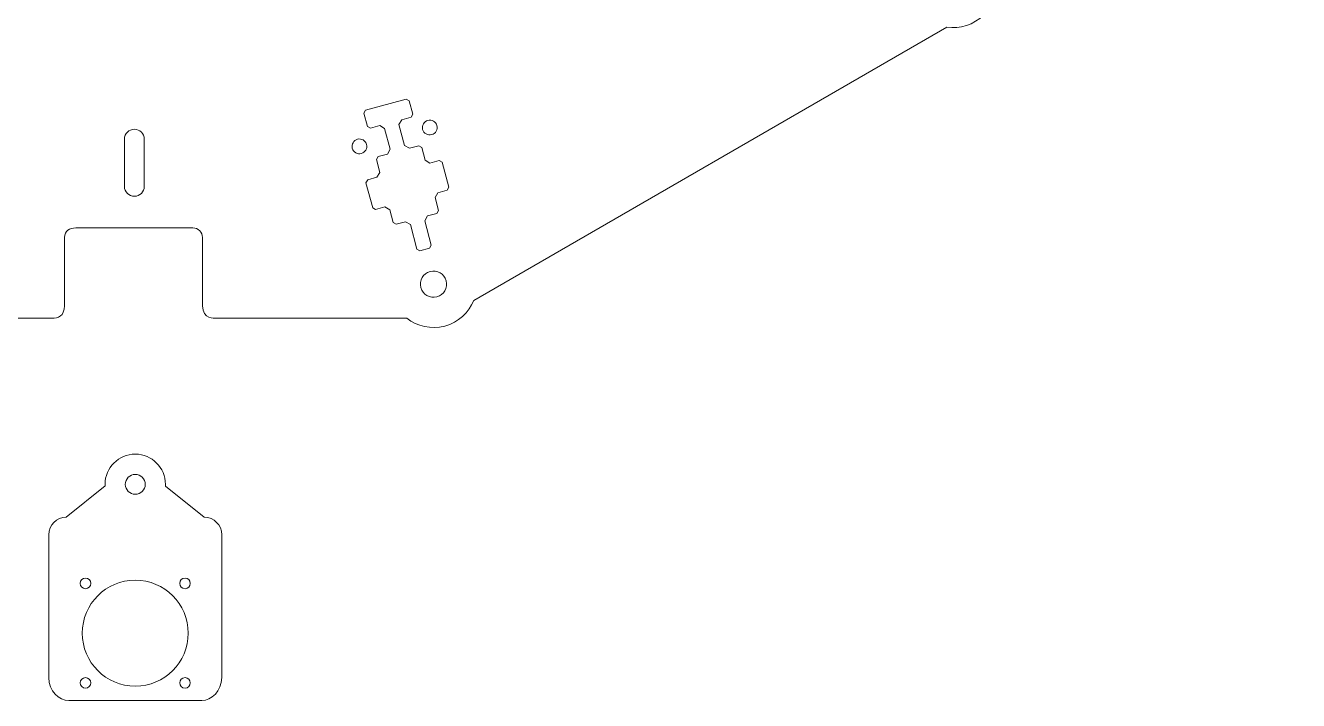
# Model space of a CAD drawing. Header units: millimetres. Extents: x -838 to 837, y -478 to 363.
# Drawn here: x -509 to -112.4, y -478.4 to -268.1 of the extents above; entities that cross this region are included whole.
import ezdxf

# ---------------------------------------------------------------- set-up
doc = ezdxf.new("R2010")
doc.units = ezdxf.units.MM
doc.header["$MEASUREMENT"] = 0
doc.layers.add('layer 1', color=7, linetype='Continuous')

msp = doc.modelspace()

# ---------------------------------------------------------------- linework, layer by layer
at = {"layer": 'layer 1', "color": 250, "lineweight": 9}
for points, knots in [([(-560.383, -359.3215), (-560.383, -359.3215), (-500.6636, -359.3215), (-500.6636, -359.3215), (-500.6636, -359.3215), (-500.6636, -359.3215), (-500.6638, -359.3213), (-500.6638, -359.3213), (-500.6638, -359.3213), (-498.8603, -359.3092), (-496.8282, -358.737), (-496.8059, -355.4042), (-496.8059, -355.4042), (-496.8059, -355.4042), (-496.8057, -334.1554), (-496.8057, -334.1554), (-496.8057, -334.1554), (-496.8057, -332.0253), (-495.139, -331.1553), (-493.2531, -331.1553), (-493.2531, -331.1553), (-493.2531, -331.1553), (-456.8051, -331.1552), (-456.8051, -331.1552), (-456.8051, -331.1552), (-455.1555, -331.1552), (-453.8048, -332.5057), (-453.8048, -334.1552), (-453.8048, -334.1552), (-453.8048, -334.1552), (-453.8053, -355.404), (-453.8053, -355.404), (-453.8053, -355.404), (-453.7758, -359.8174), (-449.9051, -359.2605), (-449.8954, -359.3215), (-449.8954, -359.3215), (-449.8954, -359.3215), (-390.1761, -359.3215), (-390.1761, -359.3215), (-390.1761, -359.3215), (-386.9491, -361.8473), (-382.6159, -362.8791), (-378.3527, -361.7368), (-378.3527, -361.7368), (-374.0895, -360.5945), (-370.8527, -357.5343), (-369.321, -353.7333), (-369.321, -353.7333), (-369.321, -353.7333), (-221.9159, -268.629), (-221.9159, -268.629), (-221.9159, -268.629), (-217.8583, -269.203), (-213.5898, -267.9299), (-210.4689, -264.809), (-210.4689, -264.809), (-207.348, -261.6881), (-206.0749, -257.4195), (-206.6489, -253.3619), (-206.6489, -253.3619), (-206.6489, -253.3619), (-121.5447, -105.9569), (-121.5447, -105.9569), (-121.5447, -105.9569), (-117.7438, -104.4252), (-114.6836, -101.1884), (-113.5413, -96.9252), (-113.5413, -96.9252), (-112.399, -92.6619), (-113.4308, -88.3286), (-115.9567, -85.1016), (-115.9567, -85.1016), (-115.9567, -85.1016), (-115.9568, 85.1075), (-115.9568, 85.1075), (-115.9568, 85.1075), (-113.4327, 88.3341), (-112.402, 92.666), (-113.5439, 96.9278), (-113.5439, 96.9278), (-114.6857, 101.189), (-117.7436, 104.4249), (-121.5422, 105.9574), (-121.5422, 105.9574), (-121.5422, 105.9574), (-206.6504, 253.3694), (-206.6504, 253.3694), (-206.6504, 253.3694), (-206.0786, 257.4251), (-207.3519, 261.6909), (-210.4712, 264.8102), (-210.4712, 264.8102), (-213.5902, 267.9292), (-217.8557, 269.2026), (-221.9111, 268.6311), (-221.9111, 268.6311), (-221.9111, 268.6311), (-369.3255, 353.7409), (-369.3255, 353.7409), (-369.3255, 353.7409), (-370.8585, 357.5384), (-374.0937, 360.5955), (-378.3541, 361.7371), (-378.3541, 361.7371), (-382.6146, 362.8787), (-386.9451, 361.8489), (-390.1714, 359.3265), (-390.1714, 359.3265), (-390.1714, 359.3265), (-560.3916, 359.3265), (-560.3916, 359.3265), (-560.3916, 359.3265), (-563.6179, 361.8485), (-567.9481, 362.8782), (-572.2084, 361.7367), (-572.2084, 361.7367), (-576.469, 360.5951), (-579.7045, 357.5378), (-581.2373, 353.74), (-581.2373, 353.74), (-581.2373, 353.74), (-728.6517, 268.6302), (-728.6517, 268.6302), (-728.6517, 268.6302), (-732.7069, 269.2015), (-736.972, 267.9281), (-740.0909, 264.8092), (-740.0909, 264.8092), (-743.2103, 261.6898), (-744.4836, 257.4238), (-743.9116, 253.3679), (-743.9116, 253.3679), (-743.9116, 253.3679), (-829.0201, 105.9556), (-829.0201, 105.9556), (-829.0201, 105.9556), (-832.8183, 104.4229), (-835.8758, 101.1873), (-837.0176, 96.9264), (-837.0176, 96.9264), (-838.1596, 92.6645), (-837.1287, 88.3325), (-834.6045, 85.1058), (-834.6045, 85.1058), (-834.6045, 85.1058), (-834.6045, -85.1078), (-834.6045, -85.1078), (-834.6045, -85.1078), (-837.1284, -88.3344), (-838.1591, -92.6662), (-837.0172, -96.9279), (-837.0172, -96.9279), (-835.875, -101.1905), (-832.8155, -104.4271), (-829.0153, -105.959), (-829.0153, -105.959), (-829.0153, -105.959), (-743.9102, -253.3655), (-743.9102, -253.3655), (-743.9102, -253.3655), (-744.4834, -257.4224), (-743.2102, -261.69), (-740.0899, -264.8103), (-740.0899, -264.8103), (-736.9691, -267.9311), (-732.7005, -269.2043), (-728.6429, -268.6303), (-728.6429, -268.6303), (-728.6429, -268.6303), (-581.2384, -353.7344), (-581.2384, -353.7344), (-581.2384, -353.7344), (-579.7066, -357.535), (-576.4699, -360.5949), (-572.207, -361.7372), (-572.207, -361.7372), (-567.9436, -362.8796), (-563.61, -361.8476), (-560.383, -359.3215)], [0, 0, 0, 0, 0.02173913, 0.02173913, 0.02173913, 0.02173913, 0.04347826, 0.04347826, 0.04347826, 0.04347826, 0.06521739, 0.06521739, 0.06521739, 0.06521739, 0.08695652, 0.08695652, 0.08695652, 0.08695652, 0.10869565, 0.10869565, 0.10869565, 0.10869565, 0.13043478, 0.13043478, 0.13043478, 0.13043478, 0.15217391, 0.15217391, 0.15217391, 0.15217391, 0.17391304, 0.17391304, 0.17391304, 0.17391304, 0.19565217, 0.19565217, 0.19565217, 0.19565217, 0.2173913, 0.2173913, 0.2173913, 0.2173913, 0.23913043, 0.23913043, 0.23913043, 0.23913043, 0.26086957, 0.26086957, 0.26086957, 0.26086957, 0.2826087, 0.2826087, 0.2826087, 0.2826087, 0.30434783, 0.30434783, 0.30434783, 0.30434783, 0.32608696, 0.32608696, 0.32608696, 0.32608696, 0.34782609, 0.34782609, 0.34782609, 0.34782609, 0.36956522, 0.36956522, 0.36956522, 0.36956522, 0.39130435, 0.39130435, 0.39130435, 0.39130435, 0.41304348, 0.41304348, 0.41304348, 0.41304348, 0.43478261, 0.43478261, 0.43478261, 0.43478261, 0.45652174, 0.45652174, 0.45652174, 0.45652174, 0.47826087, 0.47826087, 0.47826087, 0.47826087, 0.5, 0.5, 0.5, 0.5, 0.52173913, 0.52173913, 0.52173913, 0.52173913, 0.54347826, 0.54347826, 0.54347826, 0.54347826, 0.56521739, 0.56521739, 0.56521739, 0.56521739, 0.58695652, 0.58695652, 0.58695652, 0.58695652, 0.60869565, 0.60869565, 0.60869565, 0.60869565, 0.63043478, 0.63043478, 0.63043478, 0.63043478, 0.65217391, 0.65217391, 0.65217391, 0.65217391, 0.67391304, 0.67391304, 0.67391304, 0.67391304, 0.69565217, 0.69565217, 0.69565217, 0.69565217, 0.7173913, 0.7173913, 0.7173913, 0.7173913, 0.73913043, 0.73913043, 0.73913043, 0.73913043, 0.76086957, 0.76086957, 0.76086957, 0.76086957, 0.7826087, 0.7826087, 0.7826087, 0.7826087, 0.80434783, 0.80434783, 0.80434783, 0.80434783, 0.82608696, 0.82608696, 0.82608696, 0.82608696, 0.84782609, 0.84782609, 0.84782609, 0.84782609, 0.86956522, 0.86956522, 0.86956522, 0.86956522, 0.89130435, 0.89130435, 0.89130435, 0.89130435, 0.91304348, 0.91304348, 0.91304348, 0.91304348, 0.93478261, 0.93478261, 0.93478261, 0.93478261, 0.95652174, 0.95652174, 0.95652174, 0.95652174, 1, 1, 1, 1]), ([(-391.7426, -297.4649), (-391.7426, -297.4649), (-392.6226, -298.9749), (-392.6226, -298.9749), (-392.6226, -298.9749), (-392.6226, -298.9749), (-390.8793, -305.4818), (-390.8793, -305.4818), (-390.8793, -305.4818), (-390.8793, -305.4818), (-389.3612, -306.3515), (-389.3612, -306.3515), (-389.3612, -306.3515), (-389.3612, -306.3515), (-386.4633, -305.5751), (-386.4633, -305.5751), (-386.4633, -305.5751), (-386.4633, -305.5751), (-385.5341, -306.1115), (-385.5341, -306.1115), (-385.5341, -306.1115), (-385.5341, -306.1115), (-384.471, -310.0796), (-384.471, -310.0796), (-384.471, -310.0796), (-384.471, -310.0796), (-382.953, -310.9496), (-382.953, -310.9496), (-382.953, -310.9496), (-382.953, -310.9496), (-380.0547, -310.1728), (-380.0547, -310.1728), (-380.0547, -310.1728), (-380.0547, -310.1728), (-379.1258, -310.7093), (-379.1258, -310.7093), (-379.1258, -310.7093), (-379.1258, -310.7093), (-377.0336, -318.517), (-377.0336, -318.517), (-377.0336, -318.517), (-377.0336, -318.517), (-377.5702, -319.4458), (-377.5702, -319.4458), (-377.5702, -319.4458), (-377.5702, -319.4458), (-380.4684, -320.2222), (-380.4684, -320.2222), (-380.4684, -320.2222), (-380.4684, -320.2222), (-381.3479, -321.7345), (-381.3479, -321.7345), (-381.3479, -321.7345), (-381.3479, -321.7345), (-380.2847, -325.7031), (-380.2847, -325.7031), (-380.2847, -325.7031), (-380.2847, -325.7031), (-380.8211, -326.632), (-380.8211, -326.632), (-380.8211, -326.632), (-380.8211, -326.632), (-383.7191, -327.4087), (-383.7191, -327.4087), (-383.7191, -327.4087), (-383.7191, -327.4087), (-384.5989, -328.9207), (-384.5989, -328.9207), (-384.5989, -328.9207), (-384.5989, -328.9207), (-382.5519, -336.5598), (-382.5519, -336.5598), (-382.5519, -336.5598), (-382.5519, -336.5598), (-383.0884, -337.4889), (-383.0884, -337.4889), (-383.0884, -337.4889), (-383.0884, -337.4889), (-386.0659, -338.287), (-386.0659, -338.287), (-386.0659, -338.287), (-386.0659, -338.287), (-386.9952, -337.7507), (-386.9952, -337.7507), (-386.9952, -337.7507), (-386.9952, -337.7507), (-389.042, -330.1115), (-389.042, -330.1115), (-389.042, -330.1115), (-389.042, -330.1115), (-390.5599, -329.2416), (-390.5599, -329.2416), (-390.5599, -329.2416), (-390.5599, -329.2416), (-393.458, -330.0183), (-393.458, -330.0183), (-393.458, -330.0183), (-393.458, -330.0183), (-394.3871, -329.482), (-394.3871, -329.482), (-394.3871, -329.482), (-394.3871, -329.482), (-395.4505, -325.5134), (-395.4505, -325.5134), (-395.4505, -325.5134), (-395.4505, -325.5134), (-396.9682, -324.6437), (-396.9682, -324.6437), (-396.9682, -324.6437), (-396.9682, -324.6437), (-399.8666, -325.4202), (-399.8666, -325.4202), (-399.8666, -325.4202), (-399.8666, -325.4202), (-400.7957, -324.8839), (-400.7957, -324.8839), (-400.7957, -324.8839), (-400.7957, -324.8839), (-402.8877, -317.0764), (-402.8877, -317.0764), (-402.8877, -317.0764), (-402.8877, -317.0764), (-402.3512, -316.1474), (-402.3512, -316.1474), (-402.3512, -316.1474), (-402.3512, -316.1474), (-399.453, -315.3708), (-399.453, -315.3708), (-399.453, -315.3708), (-399.453, -315.3708), (-398.5734, -313.8584), (-398.5734, -313.8584), (-398.5734, -313.8584), (-398.5734, -313.8584), (-399.6365, -309.8901), (-399.6365, -309.8901), (-399.6365, -309.8901), (-399.6365, -309.8901), (-399.1001, -308.9615), (-399.1001, -308.9615), (-399.1001, -308.9615), (-399.1001, -308.9615), (-396.202, -308.1846), (-396.202, -308.1846), (-396.202, -308.1846), (-396.202, -308.1846), (-395.3217, -306.6748), (-395.3217, -306.6748), (-395.3217, -306.6748), (-395.3217, -306.6748), (-397.0652, -300.1678), (-397.0652, -300.1678), (-397.0652, -300.1678), (-397.0652, -300.1678), (-398.5834, -299.2979), (-398.5834, -299.2979), (-398.5834, -299.2979), (-398.5834, -299.2979), (-401.4813, -300.0743), (-401.4813, -300.0743), (-401.4813, -300.0743), (-401.4813, -300.0743), (-402.4106, -299.538), (-402.4106, -299.538), (-402.4106, -299.538), (-402.4106, -299.538), (-403.5188, -295.4013), (-403.5188, -295.4013), (-403.5188, -295.4013), (-403.5188, -295.4013), (-402.9825, -294.4724), (-402.9825, -294.4724), (-402.9825, -294.4724), (-402.9825, -294.4724), (-390.3455, -291.0861), (-390.3455, -291.0861), (-390.3455, -291.0861), (-390.3455, -291.0861), (-389.4163, -291.6225), (-389.4163, -291.6225), (-389.4163, -291.6225), (-389.4163, -291.6225), (-388.3082, -295.759), (-388.3082, -295.759), (-388.3082, -295.759), (-388.3082, -295.759), (-388.8443, -296.6883), (-388.8443, -296.6883), (-388.8443, -296.6883), (-388.8443, -296.6883), (-391.7426, -297.4649), (-391.7426, -297.4649)], [0, 0, 0, 0, 0.02040816, 0.02040816, 0.02040816, 0.02040816, 0.04081633, 0.04081633, 0.04081633, 0.04081633, 0.06122449, 0.06122449, 0.06122449, 0.06122449, 0.08163265, 0.08163265, 0.08163265, 0.08163265, 0.10204082, 0.10204082, 0.10204082, 0.10204082, 0.12244898, 0.12244898, 0.12244898, 0.12244898, 0.14285714, 0.14285714, 0.14285714, 0.14285714, 0.16326531, 0.16326531, 0.16326531, 0.16326531, 0.18367347, 0.18367347, 0.18367347, 0.18367347, 0.20408163, 0.20408163, 0.20408163, 0.20408163, 0.2244898, 0.2244898, 0.2244898, 0.2244898, 0.24489796, 0.24489796, 0.24489796, 0.24489796, 0.26530612, 0.26530612, 0.26530612, 0.26530612, 0.28571429, 0.28571429, 0.28571429, 0.28571429, 0.30612245, 0.30612245, 0.30612245, 0.30612245, 0.32653061, 0.32653061, 0.32653061, 0.32653061, 0.34693878, 0.34693878, 0.34693878, 0.34693878, 0.36734694, 0.36734694, 0.36734694, 0.36734694, 0.3877551, 0.3877551, 0.3877551, 0.3877551, 0.40816327, 0.40816327, 0.40816327, 0.40816327, 0.42857143, 0.42857143, 0.42857143, 0.42857143, 0.44897959, 0.44897959, 0.44897959, 0.44897959, 0.46938776, 0.46938776, 0.46938776, 0.46938776, 0.48979592, 0.48979592, 0.48979592, 0.48979592, 0.51020408, 0.51020408, 0.51020408, 0.51020408, 0.53061224, 0.53061224, 0.53061224, 0.53061224, 0.55102041, 0.55102041, 0.55102041, 0.55102041, 0.57142857, 0.57142857, 0.57142857, 0.57142857, 0.59183673, 0.59183673, 0.59183673, 0.59183673, 0.6122449, 0.6122449, 0.6122449, 0.6122449, 0.63265306, 0.63265306, 0.63265306, 0.63265306, 0.65306122, 0.65306122, 0.65306122, 0.65306122, 0.67346939, 0.67346939, 0.67346939, 0.67346939, 0.69387755, 0.69387755, 0.69387755, 0.69387755, 0.71428571, 0.71428571, 0.71428571, 0.71428571, 0.73469388, 0.73469388, 0.73469388, 0.73469388, 0.75510204, 0.75510204, 0.75510204, 0.75510204, 0.7755102, 0.7755102, 0.7755102, 0.7755102, 0.79591837, 0.79591837, 0.79591837, 0.79591837, 0.81632653, 0.81632653, 0.81632653, 0.81632653, 0.83673469, 0.83673469, 0.83673469, 0.83673469, 0.85714286, 0.85714286, 0.85714286, 0.85714286, 0.87755102, 0.87755102, 0.87755102, 0.87755102, 0.89795918, 0.89795918, 0.89795918, 0.89795918, 0.91836735, 0.91836735, 0.91836735, 0.91836735, 0.93877551, 0.93877551, 0.93877551, 0.93877551, 0.95918367, 0.95918367, 0.95918367, 0.95918367, 1, 1, 1, 1]), ([(-383.6101, -297.6674), (-382.3831, -297.3388), (-381.1217, -298.0663), (-380.793, -299.2935), (-380.793, -299.2935), (-380.4644, -300.5207), (-381.1923, -301.7819), (-382.4194, -302.1107), (-382.4194, -302.1107), (-383.6465, -302.4395), (-384.9074, -301.711), (-385.2363, -300.4842), (-385.2363, -300.4842), (-385.565, -299.2574), (-384.837, -297.9961), (-383.6101, -297.6674)], [0, 0, 0, 0, 0.2, 0.2, 0.2, 0.2, 0.4, 0.4, 0.4, 0.4, 0.6, 0.6, 0.6, 0.6, 1, 1, 1, 1]), ([(-405.5253, -303.5395), (-404.2983, -303.2108), (-403.0373, -303.939), (-402.7084, -305.1659), (-402.7084, -305.1659), (-402.3796, -306.3927), (-403.1078, -307.6538), (-404.3346, -307.9827), (-404.3346, -307.9827), (-405.5616, -308.3116), (-406.8226, -307.5833), (-407.1514, -306.3563), (-407.1514, -306.3563), (-407.4803, -305.1293), (-406.7523, -303.8681), (-405.5253, -303.5395)], [0, 0, 0, 0, 0.2, 0.2, 0.2, 0.2, 0.4, 0.4, 0.4, 0.4, 0.6, 0.6, 0.6, 0.6, 1, 1, 1, 1]), ([(-453.2534, -421.3031), (-453.2534, -421.3031), (-465.3582, -411.5965), (-465.3582, -411.5965), (-465.3582, -411.5965), (-465.3484, -411.4202), (-465.3429, -411.2427), (-465.3429, -411.0639), (-465.3429, -411.0639), (-465.3429, -405.867), (-469.5558, -401.6541), (-474.7527, -401.6541), (-474.7527, -401.6541), (-479.9496, -401.6541), (-484.1625, -405.867), (-484.1625, -411.0639), (-484.1625, -411.0639), (-484.1625, -411.2204), (-484.1586, -411.3758), (-484.151, -411.5304), (-484.151, -411.5304), (-484.151, -411.5304), (-496.252, -421.3031), (-496.252, -421.3031), (-496.252, -421.3031), (-499.2451, -421.3031), (-501.6945, -423.7524), (-501.6945, -426.7456), (-501.6945, -426.7456), (-501.6945, -426.7456), (-501.6945, -471.2535), (-501.6945, -471.2535), (-501.6945, -471.2535), (-501.6945, -475.5284), (-498.4513, -478.4158), (-495.4583, -478.4158), (-495.4583, -478.4158), (-495.4583, -478.4158), (-454.0471, -478.4158), (-454.0471, -478.4158), (-454.0471, -478.4158), (-451.0541, -478.4158), (-447.8109, -475.5284), (-447.8109, -471.2535), (-447.8109, -471.2535), (-447.8109, -471.2535), (-447.8109, -426.7456), (-447.8109, -426.7456), (-447.8109, -426.7456), (-447.8109, -423.7524), (-450.2604, -421.3031), (-453.2534, -421.3031)], [0, 0, 0, 0, 0.07142857, 0.07142857, 0.07142857, 0.07142857, 0.14285714, 0.14285714, 0.14285714, 0.14285714, 0.21428571, 0.21428571, 0.21428571, 0.21428571, 0.28571429, 0.28571429, 0.28571429, 0.28571429, 0.35714286, 0.35714286, 0.35714286, 0.35714286, 0.42857143, 0.42857143, 0.42857143, 0.42857143, 0.5, 0.5, 0.5, 0.5, 0.57142857, 0.57142857, 0.57142857, 0.57142857, 0.64285714, 0.64285714, 0.64285714, 0.64285714, 0.71428571, 0.71428571, 0.71428571, 0.71428571, 0.78571429, 0.78571429, 0.78571429, 0.78571429, 0.85714286, 0.85714286, 0.85714286, 0.85714286, 1, 1, 1, 1]), ([(-477.8527, -411.0639), (-477.8527, -409.3518), (-476.4648, -407.9639), (-474.7527, -407.9639), (-474.7527, -407.9639), (-473.0406, -407.9639), (-471.6527, -409.3518), (-471.6527, -411.0639), (-471.6527, -411.0639), (-471.6527, -412.776), (-473.0406, -414.1639), (-474.7527, -414.1639), (-474.7527, -414.1639), (-476.4648, -414.1639), (-477.8527, -412.776), (-477.8527, -411.0639)], [0, 0, 0, 0, 0.2, 0.2, 0.2, 0.2, 0.4, 0.4, 0.4, 0.4, 0.6, 0.6, 0.6, 0.6, 1, 1, 1, 1]), ([(-490.2527, -443.5658), (-489.3413, -443.5658), (-488.6027, -442.8272), (-488.6027, -441.9158), (-488.6027, -441.9158), (-488.6027, -441.0043), (-489.3412, -440.2658), (-490.2527, -440.2658), (-490.2527, -440.2658), (-491.1641, -440.2658), (-491.9027, -441.0044), (-491.9027, -441.9158), (-491.9027, -441.9158), (-491.9027, -442.8272), (-491.1641, -443.5658), (-490.2527, -443.5658)], [0, 0, 0, 0, 0.2, 0.2, 0.2, 0.2, 0.4, 0.4, 0.4, 0.4, 0.6, 0.6, 0.6, 0.6, 1, 1, 1, 1]), ([(-474.7527, -440.9159), (-465.6399, -440.9158), (-458.2527, -448.3031), (-458.2527, -457.4159), (-458.2527, -457.4159), (-458.2526, -466.5287), (-465.6399, -473.9159), (-474.7526, -473.9159), (-474.7526, -473.9159), (-474.7526, -473.9159), (-474.7527, -473.9159), (-474.7527, -473.9159), (-474.7527, -473.9159), (-474.7527, -473.9159), (-474.7528, -473.9159), (-474.7528, -473.9159), (-474.7528, -473.9159), (-483.8655, -473.9159), (-491.2528, -466.5287), (-491.2527, -457.4159), (-491.2527, -457.4159), (-491.2527, -448.3031), (-483.8655, -440.9158), (-474.7527, -440.9159)], [0, 0, 0, 0, 0.14285714, 0.14285714, 0.14285714, 0.14285714, 0.28571429, 0.28571429, 0.28571429, 0.28571429, 0.42857143, 0.42857143, 0.42857143, 0.42857143, 0.57142857, 0.57142857, 0.57142857, 0.57142857, 0.71428571, 0.71428571, 0.71428571, 0.71428571, 1, 1, 1, 1]), ([(-459.2527, -443.5658), (-460.1641, -443.5658), (-460.9027, -442.8272), (-460.9027, -441.9158), (-460.9027, -441.9158), (-460.9027, -441.0043), (-460.1642, -440.2658), (-459.2527, -440.2658), (-459.2527, -440.2658), (-458.3413, -440.2658), (-457.6027, -441.0044), (-457.6027, -441.9158), (-457.6027, -441.9158), (-457.6027, -442.8272), (-458.3413, -443.5658), (-459.2527, -443.5658)], [0, 0, 0, 0, 0.2, 0.2, 0.2, 0.2, 0.4, 0.4, 0.4, 0.4, 0.6, 0.6, 0.6, 0.6, 1, 1, 1, 1]), ([(-490.2526, -474.5658), (-489.3412, -474.5658), (-488.6027, -473.8272), (-488.6027, -472.9158), (-488.6027, -472.9158), (-488.6027, -472.0044), (-489.3412, -471.2658), (-490.2527, -471.2658), (-490.2527, -471.2658), (-491.1641, -471.2658), (-491.9027, -472.0044), (-491.9027, -472.9158), (-491.9027, -472.9158), (-491.9027, -473.8273), (-491.164, -474.5658), (-490.2526, -474.5658)], [0, 0, 0, 0, 0.2, 0.2, 0.2, 0.2, 0.4, 0.4, 0.4, 0.4, 0.6, 0.6, 0.6, 0.6, 1, 1, 1, 1]), ([(-459.2528, -474.5658), (-460.1642, -474.5658), (-460.9027, -473.8272), (-460.9027, -472.9158), (-460.9027, -472.9158), (-460.9027, -472.0044), (-460.1642, -471.2658), (-459.2527, -471.2658), (-459.2527, -471.2658), (-458.3413, -471.2658), (-457.6027, -472.0044), (-457.6027, -472.9158), (-457.6027, -472.9158), (-457.6027, -473.8273), (-458.3414, -474.5658), (-459.2528, -474.5658)], [0, 0, 0, 0, 0.2, 0.2, 0.2, 0.2, 0.4, 0.4, 0.4, 0.4, 0.6, 0.6, 0.6, 0.6, 1, 1, 1, 1])]:
    msp.add_open_spline(points, degree=3, knots=knots, dxfattribs=at)
at = {"layer": 'layer 1', "lineweight": 9}
msp.add_open_spline([(-478.129, -318.2287), (-478.129, -318.2287), (-478.129, -303.523), (-478.129, -303.523), (-478.129, -303.523), (-478.129, -301.818), (-476.7341, -300.4231), (-475.0291, -300.4231), (-475.0291, -300.4231), (-473.324, -300.4231), (-471.929, -301.818), (-471.929, -303.523), (-471.929, -303.523), (-471.929, -303.523), (-471.929, -318.2287), (-471.929, -318.2287), (-471.929, -318.2287), (-471.929, -319.9335), (-473.3239, -321.3286), (-475.0289, -321.3286), (-475.0289, -321.3286), (-476.734, -321.3286), (-478.129, -319.9339), (-478.129, -318.2287)], degree=3, knots=[0, 0, 0, 0, 0.14285714, 0.14285714, 0.14285714, 0.14285714, 0.28571429, 0.28571429, 0.28571429, 0.28571429, 0.42857143, 0.42857143, 0.42857143, 0.42857143, 0.57142857, 0.57142857, 0.57142857, 0.57142857, 0.71428571, 0.71428571, 0.71428571, 0.71428571, 1, 1, 1, 1], dxfattribs=at)
at = {"layer": 'layer 1', "color": 1, "lineweight": 9}
msp.add_open_spline([(-377.8865, -347.6356), (-377.303, -349.813), (-378.6079, -352.0737), (-380.7854, -352.657), (-380.7854, -352.657), (-382.9629, -353.2404), (-385.2236, -351.9355), (-385.807, -349.7579), (-385.807, -349.7579), (-386.3905, -347.5803), (-385.0854, -345.3199), (-382.9077, -344.7365), (-382.9077, -344.7365), (-380.7303, -344.153), (-378.4699, -345.4582), (-377.8865, -347.6356)], degree=3, knots=[0, 0, 0, 0, 0.2, 0.2, 0.2, 0.2, 0.4, 0.4, 0.4, 0.4, 0.6, 0.6, 0.6, 0.6, 1, 1, 1, 1], dxfattribs=at)

doc.saveas('drawing.dxf')
